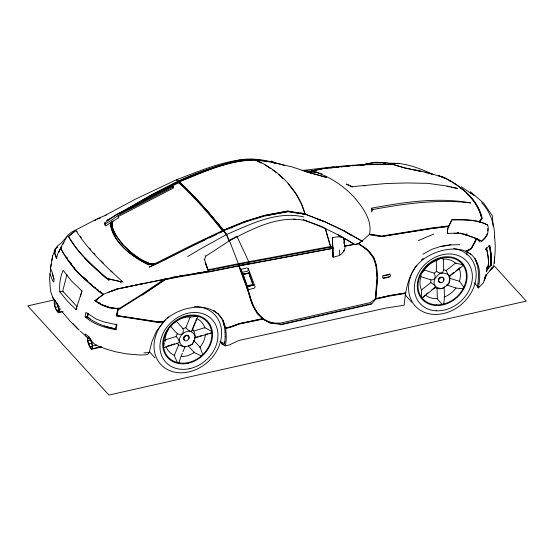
<?xml version="1.0" encoding="UTF-8"?>
<svg xmlns="http://www.w3.org/2000/svg" width="554" height="554" viewBox="0 0 554 554"><rect width="100%" height="100%" fill="white"/><g stroke="black" fill="none" stroke-linecap="round" stroke-linejoin="round"><path stroke-width="0.83" d="M87.851 340.71L87.878 338.39L88.723 337.857C91.258 340.391 92.331 344.242 92.137 347.767L91.299 348.293L89.963 346.832L87.851 340.71L90.337 340.184M57.11 303.523L58.897 308.917L58.869 311.237L58.025 311.764C55.483 309.236 54.424 305.386 54.611 301.861L55.448 301.334L56.335 302.311M55.213 300.365L54.216 300.995C53.994 305.171 55.255 309.734 58.267 312.733L59.264 312.103L59.299 309.354L57.727 304.16M91.535 349.255L92.532 348.632C92.753 344.45 91.493 339.893 88.481 336.894L87.49 337.524C87.262 341.7 88.529 346.257 91.535 349.255L101.153 347.109M487.659 269.009L487.686 266.543L486.62 267.367L486.564 271.82C489.971 264.417 488.067 255.775 486.35 248.185M489.438 245.616C490.359 249.002 491.253 257.818 491.017 262.783C492.575 265.248 486.641 268.842 488.337 264.21M488.462 266.571C488.593 260.2 488.247 253.739 486.322 247.631M106.223 225.582L118.307 217.916L118.355 216.531L173.395 188.076L173.36 186.857L172.633 186.061L135.792 205.209L116.832 214.197L104.623 222.957L104.685 225.125M305.24 214.474L305.115 213.969C298.329 189.613 278.842 170.21 256.059 160.113C251.661 158.153 246.031 160.508 241.315 160.051C219.827 165.023 198.914 172.135 178.831 181.234L178.831 181.712L178.506 181.387L152.295 194.759L119.131 213.74M226.51 234.716L223.581 231.087L223.885 231.302L223.851 230.658C223.29 229.453 223.304 231.309 223.407 230.215L244.723 221.524L264.764 215.354L288.038 211.012M453.899 272.436L449.89 275.601L449.855 280.442L448.989 283.129L447.715 284.68M490.802 265.221L490.844 262.603M490.636 265.034C492.104 259.93 491.239 250.387 489.134 245.38M491.343 264.978L491.405 256.654L489.778 245.207M219.938 341.589L222.258 344.138L224.114 344.706L224.882 341.86L225.146 336.846M478.005 283.572C478.781 275.193 478.954 266.342 474.923 258.69M109.789 219.162L106.763 220.457L152.205 194.385L178.333 181.006C179.087 182.231 177.162 179.551 176.394 179.78L135.425 199.17L105.073 215.416M375.217 298.835L377.073 277.942L376.09 266.322L373.479 257.915L368.091 250.886L358.203 243.441L362.309 240.803L369.234 234.584L381.284 236.544L431.372 228.511L448.636 226.337L451.856 219.696C463.892 219.737 476.731 218.996 487.617 225.014L487.866 225.395C489.168 231.544 487.181 237.694 481.717 241.239L476.447 238.49L467.756 235.318L458.262 233.019L447.39 233.428L447.771 228.497L448.844 225.88L431.247 228.061L381.858 236.046L370.792 234.203L369.234 234.584M247.008 286.667L248.067 289.728L254.189 288.232L255.131 286.924L248.379 268.738L246.973 267.921L240.63 269.362L246.918 286.39L247.472 286.55L252.949 284.929L249.806 276.259L248.933 272.215L253.289 285.165L247.008 286.667L253.289 285.165M49.957 273.939L49.569 278.828L50.532 290.995L53.226 298.98L55.116 300.69M494.542 259.113L494.14 263.593L494.743 257.153M242.181 273.191L243.213 274.292L247.472 286.55M447.327 232.915L447.861 228.324L451.863 219.883C463.899 219.841 476.551 219.37 487.555 225.035M332.725 248.981L332.372 237.528L332.899 251.038M487.257 233.435L486.703 235.651L481.488 241.295L476.454 238.767M487.548 231.011L487.845 228.58M443.816 287.734L442.196 288.475L439.924 288.315L438.069 287.962L435.195 286.196C431.912 282.014 437.154 277.492 434.177 273.198L424.509 270.054L420.846 274.216L421.116 276.765L430.804 279.86L430.867 282.582L434.488 285.289L435.506 286.674L435.299 287.443L422.356 297.789L421.511 297.443L421.483 289.929L430.867 282.582M280.629 324.81L371.519 304.132L375.598 299.132L377.246 277.789L376.256 266.197C374.746 255.879 366.859 248.407 358.203 243.441M85.184 316.625L85.918 312.38L96.354 319.146L103.979 321.929L116.832 324.748L115.876 329.685C104.872 327.829 93.896 324.436 85.309 317.013L85.184 316.625L87.691 317.193C95.724 323.647 105.565 326.818 115.481 329.076L116.416 324.125M88.058 313.232L87.553 317.089L90.607 319.222M87.58 316.867L88.017 313.522M224.848 341.818L224.045 343.577L221.122 341.839L222.258 344.138L225.18 345.876C226.911 340.253 226.171 334.221 225.686 328.46L230.09 327.435L239.328 324.09L262.804 319.146L269.618 322.809L279.957 323.224L370.328 302.595L375.834 298.654L377.62 277.817L376.706 266.564L374.054 257.783L368.756 250.74L363.099 246.211M438.581 280.296C438.63 278.392 440.915 276.675 442.653 277.776M369.518 234.176C372.489 220.215 362.773 207.501 354.345 197.411C342.891 185.078 328.224 175.576 311.971 171.006L303.765 170.999M188.706 338.404L188.914 337.019L188.395 335.856L187.287 335.232A2.971 2.417 -42.3 0 0 184.053 336.652A2.971 2.417 -42.3 0 0 184.004 339.858M471.039 248.663L476.405 238.698C474.169 243.151 470.221 254.244 463.089 250.228C450.326 247.049 436.254 250.823 425.375 257.901C409.233 268.385 405.784 287.671 404.15 305.233L385.508 308.142L239.044 340.426L229.585 344.83L225.18 345.876M487.755 268.593L488.296 266.384M247.555 286.557L248.067 289.728M50.753 269.119L49.978 273.704C56.619 293.011 53.724 273.191 50.421 268.718L51.238 264.029M442.992 258.683L443.394 259.196L443.692 269.708L442.556 272.81C436.94 272.831 436.254 280.587 430.804 279.86M225.686 328.46L225.596 327.989C219.529 298.537 179.905 304.201 163.832 321.555L163.714 321.95L157.731 322.352L116.562 315.891L117.78 308.793L118.757 308.571L110.336 307.643L102.719 304.852M51.854 260.456L52.672 255.768L55.358 248.573L57.249 247.084M55.358 248.573L54.548 253.261L56.432 258.711L57.872 253.462L60.594 248.144M50.449 268.482L52.672 255.768M222.396 230.706C208.913 213.733 194.586 197.307 178.568 182.675L179.129 181.74C195.313 196.518 209.765 213.131 223.373 230.277L244.674 221.6L264.708 215.43L287.969 211.088L305.115 213.969L300.552 212.778M164.552 342.884L163.478 346.88L163.984 347.587L178.443 342.988L179.323 342.206C178.43 335.793 184.904 329.921 191.199 331.417L192.058 330.613L192.314 329.152L193.318 329.942L194.759 333.612L195.278 337.815L211.399 332.961L211.78 331.978L211.178 331.154L204.883 327.608L193.99 331.029M279.957 323.224C262.264 325.717 252.202 308.481 249.03 293.592L238.677 264.874L243.642 276.848L249.404 293.585C252.409 305.406 258.012 318.841 270.961 322.31M173.36 186.857L118.321 215.312L109.893 221.358L105.412 223.823L105.482 225.997M120.114 309.035L118.127 308.751L116.562 315.891M163.832 321.555L157.932 322.026L116.742 315.69L118.376 308.855L117.967 308.059L119.712 308.239L141.935 294.229L164.76 278.904M248.379 268.738L247.811 271.121L242.32 272.256L240.63 269.362M494.473 258.393C495.505 250.955 495.484 243.31 494.41 235.866M164.884 341.361L165.217 339.837L176.151 336.5L177.301 333.778L170.708 326.597L173.146 323.529L175.355 322.283M485.976 248.178L485.616 249.653L489.556 245.408M80.385 331.278L87.906 337.905L85.51 335.793L85.136 333.91L89.159 336.908L92.22 341.79L95.634 345.045L106.867 349.325L115.564 351.776L126.402 353.874L139.899 355.01L145.287 354.865L147.62 354.463L149.178 352.607L152.025 341.382L156.463 331.147L163.714 321.95M194.669 338.189L194.807 337.628L195.278 337.815M66.965 274.736L62.692 291.099L77.02 306.604M80.365 296.591L81.86 290.864M183.824 337.975L184.33 336.79L185.943 335.599M478.06 283.634L477.153 286.737L478.261 287.955L483.351 282.907L486.19 274.68L484.224 280.746L486.156 274.853L484.868 277.042M180.583 357.649L178.977 362.489L177.966 362.78L177.197 362.101L174.247 355.509L178.644 344.983L176.968 343.106M443.692 269.708L446.178 270.532L448.082 274.611L449.1 275.996L449.751 276.079L449.89 275.601M122.171 287.907L180.071 276.266L208.553 271.571L204.571 259.708L205.638 256.287L229.072 241.018L226.371 234.647L223.664 230.769L196.718 243.531M383.015 275.663L382.585 277.042L383.091 278.212L386.526 277.769L389.947 276.668L390.376 275.29L389.871 274.119L383.015 275.663L383.763 275.92L389.441 274.639L389.871 274.119M224.488 326.915L222.708 319.963L218.248 313.903M176.435 321.375L182.986 328.591L185.812 327.739L190.133 317.158L197.293 316.078L197.958 316.639L192.058 330.613M255.2 159.538L256.059 160.113C229.107 159.836 203.796 172.065 179.233 181.83L179.108 181.587C203.637 171.83 228.92 159.607 255.837 159.857M180.798 356.935L182.349 353.175M182.972 351.665L185.154 346.395L185.292 346.887L184.177 346.776L178.644 344.983M192.626 328.397L195.119 322.359M195.742 320.849L196.677 318.585M344.553 245.429L344.567 240.665L343.404 237.728L339.006 236.579M372.78 209.467L371.72 211.877L371.388 208.221C403.928 202.196 437.729 196.912 470.671 202.944C438.408 198.997 405.77 203.56 373.992 209.287L372.78 209.467L371.388 208.221M58.641 252.645L60.234 249.058M493.545 266.488L487.271 273.773L484.535 278.433M105.807 277.769C91.805 265.553 77.608 252.901 68.405 236.51L74.7 231.392L76.071 230.789L77.207 231.801M74.7 231.392L68.405 236.51M332.996 255.297L333.079 257.215L339.685 255.47C343.009 252.797 346.195 249.245 344.74 244.598M479.965 242.077L476.765 238.656L471.412 248.704L466.053 251.315M56.411 247.763L57.304 246.128L60.469 243.718L67.02 236.606M61.806 246.26L60.552 248.337M63.101 244.037L63.966 242.555M178.568 182.675L179.129 181.74M222.909 231.357L223.477 230.422L216.732 221.919M479.203 286.515L478.261 287.955C481.004 276.245 480.567 261.474 470.055 253.573M76.016 309.575L81.964 291.03L71.48 280.954L63.163 270.394C60.171 276.938 59.167 284.59 59.825 291.806L67.38 301.085L76.016 309.575L76.958 308.225M248.933 272.215L248.254 273.053L243.074 274.175L242.32 272.256M113.161 220.928L112.275 222.133C111.617 231.094 118.023 238.075 123.036 244.729C130.979 252.666 139.677 260.145 150.397 263.988L154.518 263.836M444.696 177.744L438.456 175.632C457.68 182.688 476.779 197.543 481.682 218.352L479.141 221.877L481.793 218.622C479.764 208.719 473.912 200.022 466.482 193.325M123.064 282.145L121.922 281.134L120.453 281.626L106.964 278.357L109.02 280.622M101.611 274.029L106.742 278.607L120.453 281.626M487.929 268.884L491.287 265.124M248.954 272.755L248.324 273.351L243.192 274.479L242.306 273.517M118.127 308.751L109.367 307.865L101.742 305.074L94.748 300.774L103.466 294.333L102.248 293.426M425.23 295.033L422.356 297.789M434.177 273.198L436.607 271.308C440.139 274.86 445.672 271.273 448.788 275.518L449.585 278.904L448.989 283.129L445.866 286.231L442.196 288.475L439.301 288.752L434.578 287.644L431.905 289.756M489.729 270.227L493.427 266.689L491.53 268.455M103.397 294.354L95.205 300.677C102.338 306.196 111.07 308.516 119.948 308.848L142.17 294.839L164.995 279.507M96.32 300.074L97.518 299.112M471.087 248.49L465.976 251.336M446.178 270.532L455.506 263.115L462.936 264.784L463.026 265.726L449.751 276.079M426.566 293.98L427.903 292.921M455.907 270.858L460.54 267.43M57.581 247.105L55.815 248.476L54.998 253.164L56.882 258.607M142.343 295.026L165.168 279.701L180.334 276.654L208.816 271.959L238.684 265.941L245.886 284.86L252.416 304.942L257.347 313.786L262.818 318.744L239.196 323.723L229.924 327.082L225.561 328.086M120.53 212.985L152.308 194.911L178.499 181.518M219.758 232.902L223.989 230.623L226.683 234.494L229.384 240.838C252.215 228.913 277.18 215.534 303.814 220.215C321.784 226.15 338.819 234.543 354.795 244.66L357.261 244.196L360.675 242.507M311.971 171.006L320.648 168.852L352.455 165.591L373.14 164.261L392.71 164.254L404.586 167.8L420.985 171.387M311.237 170.916C337.469 165.14 364.975 164.185 391.858 164.012L392.71 164.254M311.673 171.234L322.006 168.894M104.387 326.036L115.53 328.847L116.208 329.492M187.695 256.557L200.326 248.988L226.371 234.647M371.589 303.64L280.587 324.471L269.618 322.809M236.246 236.676L230.042 239.924M122.649 211.96L150.688 195.915L178.79 181.733L178.506 181.387L178.984 181.885M131.997 207.459L151.387 196.538M127.752 209.682L150.854 196.705L179.461 182.363M238.871 266.045L333.619 248.268M422.903 254.224L431.871 249.3L440.852 246.343L450.824 244.709M94.519 220.741L96.001 219.945M182.003 250.796L149.234 267.09L156.055 264.175L148.493 264.784C132.108 256.959 112.088 242.202 110.26 222.819M168.278 258.095L162.183 261.149M169.794 257.319L181.158 251.502M157.585 263.42L160.653 261.91M196.912 243.469L155.979 263.877L148.507 264.507C132.157 256.661 112.213 241.939 110.336 222.604M181.92 251.114L196.829 243.788M197.598 243.421L205.257 239.792M209.059 237.985L216.746 234.335M223.594 230.81L223.082 230.36L194.406 243.905L155.556 263.379L149.684 263.586L141.111 259.667L132.884 254.078M205.949 239.037L207.494 238.31M178.069 181.754L179.503 181.089M223.477 230.422L222.937 230.346C209.343 213.193 194.89 196.594 178.72 181.802M226.683 234.494C250.865 224.114 276.855 210.652 303.883 216.974M163.984 347.587L165.078 347.109M97.483 219.142L100.606 217.819M418.332 240.602L433.789 234.03M239.792 159.947C217.951 162.994 197.272 171.885 176.726 179.641L178.658 180.853C198.637 171.795 219.439 164.697 240.803 159.704C255.553 157.53 270.179 161.069 284.209 165.383M178.485 181.456L178.748 181.393C202.549 171.788 227.015 160.348 253.053 159.635M106.617 214.897L97.185 218.823L71.598 232.126L67.955 235.034L60.49 247.846C69.873 267.118 86.168 281.619 102.947 294.458L103.397 294.299L100.094 291.792M223.851 230.658L245.27 221.96M230.997 228.068L232.611 227.403M108.148 292.422L116.852 288.973L180.313 275.94L208.796 271.245L208.228 270.622M117.109 289.001L102.947 294.458L93.605 286.792L75.905 270.698L64.229 254.542L60.49 247.846L61.286 248.074M110.772 291.515L117.358 289.091L144.088 283.329M166.823 346.25L169.164 345.523M170.729 345.038L174.628 343.833M195.59 337.393L197.923 336.666M199.482 336.188L201.815 335.461M245.097 222.022L265.137 215.852L288.087 211.607L305.032 214.038L324.485 221.552L343.625 230.609L362.725 241.496M447.39 233.428L448.068 233.234M434.578 287.644L435.299 287.443M465.028 234.39L466.613 233.961L467.147 234.494M210.008 333.321L211.399 332.961M383.091 278.212L389.947 276.668M375.46 298.841L389.476 295.684L405.812 292.858M56.695 310.302L59.153 309.7M89.963 346.832L92.421 346.229M375.834 298.654L389.614 295.552L400.985 293.738M178.797 182.598L179.164 182.515M375.598 299.132L389.538 296.078L405.729 293.357M55.379 307.408L58.676 306.653M88.647 343.93L91.943 343.175M54.68 299.811L27.7 305.884L108.923 395.05L526.3 301.113L493.233 264.805M94.748 300.774L95.724 300.559L97.123 301.418M59.299 309.354L60.961 308.98M92.566 345.883L96.735 344.948M225.596 327.989L230.007 326.957L239.238 323.619L262.361 318.758M490.636 269.327L492.091 268.995L492.091 267.693M102.421 294.901L103.39 294.686M59.264 312.103L62.519 311.376M58.267 312.733L63.073 311.66M92.532 348.632L101.479 346.624M243.213 274.292L248.199 273.226L248.836 272.568L249.729 276.231M54.583 304.181L57.069 303.661M247.306 285.691L251.855 284.735M249.625 263.572L239.099 265.518L238.739 265.124M165.604 278.731L167.287 278.399M171.498 277.547L175.715 276.702M208.436 270.449L238.296 264.431L238.573 265.795L208.713 271.813L208.159 269.798L238.012 263.773L238.296 264.431M206.434 334.117L207.895 333.827M87.878 338.39L89.533 338.058M330.863 248.123L331.257 248.552L332.906 248.24M265.075 215.873L288.246 211.573L303.744 214.107M331.181 246.398L238.539 263.635L239.141 265.685L333.466 248.144M332.345 246.932L238.864 264.32M348.618 245.332L344.408 246.108L354.387 244.217L337.947 234.661M344.63 246.218L358.189 243.698M401.117 293.807L405.68 292.962M197.148 273.046L198.754 272.783M200.361 272.513L201.975 272.243M203.581 271.972L205.195 271.702M206.801 271.432L208.415 271.162M365.716 164.012L375.64 162.377L385.037 162.585M440.908 246.565L450.838 244.93L459.834 244.695M365.758 163.901L375.737 162.274L387.765 162.724M179.925 275.857L181.573 275.587M332.365 237.59C338.349 236.724 345.793 234.709 343.632 243.344M448.664 226.385L431.164 228.56L381.789 236.51L370.688 234.647M334.173 166.761L301.992 170.514M59.825 291.806L63.108 291.432M325.295 168.541L327.76 168.271M330.226 168.007L332.691 167.744M363.722 185.881L365.405 185.708M476.405 238.698L476.765 238.656M335.156 167.474L338.556 167.142M341.098 166.886L343.646 166.636M346.195 166.387L349.588 166.048M479.141 221.877L479.667 221.829L482.215 218.491C478.116 199.578 461.551 186.719 445.354 178.021L442.563 177.481M164.24 321.403L158.16 321.812L117.046 315.538M95.205 300.677L96.915 300.552M352.136 165.798L355.578 165.577M360.737 165.244L365.044 164.967M369.345 164.69L382.094 164.455M149.178 352.607L143.943 352.856M454.086 233.525L458.269 233.296M241.212 160.196L255.352 159.462L270.13 161.851L276.612 163.652M392.163 163.61L394.704 163.513M243.151 159.822L249.03 159.607M457.209 232.722L458.837 232.659M391.858 163.714L399.69 163.548C411.594 165.217 422.841 169.614 433.637 174.739M188.589 345.53L189.828 345.502L192.093 344.353L194.281 340.454L195.271 336.7C194.302 331.569 188.388 331.611 185.812 327.739M385.355 163.43L383.659 163.465L384.469 163.458M388.756 163.361L394.697 163.236L396.325 163.672M395.514 163.506L399.226 163.499L389.033 163.278M351.541 186.435L352.316 187.003L346.354 184.025L351.541 186.435L354.214 186.442L386.367 183.499L407.072 182.958L427.785 183.339L447.161 186.04L457.459 188.443L450.97 187.134M293.454 219.1L295.102 219.197M308.509 171.809L316.133 172.294L321.95 173.894M489.66 245.457L489.272 245.429L490.422 252.672M490.747 264.84L491.128 264.86M271.543 162.516L275.109 162.744L275.58 163.368M85.309 317.013L87.691 317.193M305.843 171.089L316.867 172.128M388.174 163.07L392.246 164.448M255.983 160.141L270.13 161.851M301.833 213.747L304.381 214.107M442.494 258.046L441.559 257.887L436.254 260.802L436.607 271.308M442.57 177.294L444.135 177.564L426.836 172.467L415.576 169.891M446.912 186.31L449.342 186.802M273.108 162.53L291.66 166.809L311.639 173.305L326.597 177.425L305.157 171.345L311.639 173.305M465.388 235.021L467.763 235.595M416.206 170.397L404.593 167.987L392.717 164.441M417.799 170.791L420.188 171.38M424.946 172.377L432.058 174.164M177.301 333.778L179.752 334.401L182.626 333.903L183.374 331.091L182.986 328.591M460.429 233.075L465.99 234.543M388.645 163.312L391.865 164.199M255.948 160.272L258.33 160.951M444.453 178L444.931 178.153M449.952 278.316L459.612 281.39L463.629 286.924L463.601 288.011L462.708 288.745L456.226 288.094L446.586 284.978M317.428 219.266L324.686 221.745L343.826 230.796L362.191 241.267M468.552 235.886L475.664 238.476M303.246 219.585L307.276 221.164M308.841 221.752L320.607 226.129L326.015 228.726M305.226 214.225L324.686 221.745M150.307 264.085L141.63 260.193L133.417 254.625L122.275 244.266M271.328 161.02L275.109 162.744M229.031 240.671L229.384 240.838L228.809 240.214M223.082 230.36L223.733 231.011M256.003 160.459L261.301 163.146M265.082 165.057L270.677 168.672M439.343 281.764L439.834 282.034M187.626 335.606L188.741 336.236L189.26 337.4L189.053 338.785L186.857 340.786A2.971 2.417 -42.3 0 1 183.838 338.39A2.971 2.417 -42.3 0 1 187.626 335.606M449.363 180.743L450.845 181.608M176.698 180.036L178.506 181.13M98.522 302.276L100.62 303.564M461.24 186.663L474.148 195.624M343.826 230.796L350.931 235.256M466.641 251.17L468.85 252.61M466.371 251.53L470.671 254.279M272.72 170.092L276.121 172.467M213.574 310.614L216.247 312.491M213.609 310.649L218.29 313.938M454.543 183.762L455.914 184.766M459.356 187.287L462.798 189.8M99.817 291.605L101.036 292.512M187.716 335.759L188.436 336.576M94.346 287.228L95.607 288.246M96.874 289.264L98.141 290.275M94.305 287.055L95.53 288.094M97.372 289.659L98.598 290.698M89.907 283.323L91.791 284.922M180.306 183.526L183.949 186.74M180.362 183.575L183.367 186.22M120.239 281.868L121.374 282.879M90.06 283.419L91.895 285.054M106.964 278.357C92.67 265.781 78.01 252.984 68.558 236.198M121.922 281.134C105.205 265.844 88.238 250.034 76.071 230.789M178.977 181.691L185.147 187.252M76.708 271.19L79.257 273.531M83.079 277.035L87.532 281.127M76.535 271.1L80.358 274.604M83.543 277.526L87.366 281.037M59.562 307.048L57.789 305.358L52.464 296.625M278.662 174.545L282.782 178.506M110.405 270.428L112.268 272.215M84.928 258.199L97.317 270.234M184.932 187.141L208.74 212.556L223.193 230.235M78.571 329.769L69.866 320.891L62.235 311.833M72.837 323.571L79.222 330.094M116.375 324.353L117.074 325.08M115.239 329.021L115.876 329.685M238.573 265.463L238.268 265.144L238.684 265.941M474.3 282.838L477.797 286.591M101.14 260.837L103.383 263.24M490.913 265.02L490.789 256.689M229.245 240.166L239.099 265.518M205.07 255.657L205.638 256.287M204.004 259.085L204.571 259.708M104.623 222.957L105.412 223.823M149.414 351.728L155.078 357.967M405.057 294.742L411.851 302.255M188.519 346.139L194.489 352.725L201.019 355.696L202.113 355.329L202.577 354.276L200.216 347.497L193.665 340.357L193.45 342.199L192.093 344.353L188.007 346.153L184.177 346.776C179.171 345.322 179.787 339.415 176.151 336.5M199.371 202.75L200.513 204.024M89.561 248.04L90.648 249.265M93.924 252.956L95.011 254.182M178.831 181.234L179.233 181.83M288.011 183.679L295.206 192.778M217.743 223.774L220.236 227.015M481.682 202.646C490.498 212.043 494.743 224.716 494.639 237.472M122.815 244.826L114.837 234.266L111.901 227.604L111.465 221.621M438.685 280.871L439.01 281.321M70.843 263.219L71.819 264.549M74.264 267.866L76.223 270.525M69.202 261.135L71.646 264.459M73.606 267.111L74.582 268.441M80.358 236.219L81.286 237.555M66.473 257.146L67.429 258.538M66.411 257.063L67.297 258.448M252.465 284.181L252.943 284.971M184.253 339.623L183.893 338.556M295.718 193.429L301.556 204.204L304.79 213.546M236.911 236.281L248.898 262.014M112.801 228.927L115.405 234.848M474.979 258.753L477.43 264.881M205.139 262.548L207.764 269.535M205.409 262.928L207.944 269.853M52.194 273.821L54.063 279.105M224.612 327.282L222.666 319.921M438.962 281.931L438.56 280.712A2.964 2.417 -42.3 0 1 441.219 277.485L442.591 277.526L443.622 278.253A2.964 2.417 -42.3 0 1 443.276 281.501A2.964 2.417 -42.3 0 1 439.994 282.658L438.664 281.605L438.262 280.379A2.964 2.417 -42.3 0 1 440.922 277.159L442.293 277.194L443.325 277.928A2.964 2.417 -42.3 0 1 443.401 280.539M331.257 248.552L325.253 228.324L330.399 246.475M178.658 180.853L178.748 181.393M466.821 252.402L467.084 254.958M490.56 254.272L490.802 256.703M224.578 327.241L225.083 332.365M493.081 226.094L492.374 215.797L483.76 203.221L470.429 191.705L470.547 193.422M343.882 250.983L343.847 250.443L343.882 251.184M112.171 222.473L112.476 228.186M332.725 249.071L333.079 257.215M332.871 252.243L332.975 254.653M332.545 241.447L333.065 256.357L333.03 255.408M332.691 248.227L332.635 246.482M444.149 286.875L444.474 297.346L443.802 303.654L442.888 304.34L441.863 304.091L437.341 298.952L437.071 288.468M343.404 237.728L343.459 239.432M339.526 249.916L339.664 254.618M172.633 186.061L172.668 187.28M118.321 215.312L118.307 217.916M225.042 332.331L225.18 336.887M453.664 248.517A36.682 29.909 -42.1 0 1 472.728 289.666A36.682 29.909 -42.1 0 1 424.087 312.2A36.682 29.909 -42.1 0 1 416.262 265.844M421.269 260.117A36.682 29.909 -42.1 0 1 423.187 258.379M194.406 306.507A36.682 29.944 -42.2 0 1 218.802 346.61A36.682 29.944 -42.2 0 1 167.966 369.83A36.682 29.944 -42.2 0 1 165.341 319.783M167.142 317.996A36.682 29.944 -42.2 0 1 168.416 316.846M441.074 282.374A2.964 2.417 -42.3 0 1 439.696 282.332M459.024 268.011A21.959 17.908 -42 0 1 459.349 281.411M455.942 287.983A21.959 17.908 -42 0 1 444.073 297.159M437.044 298.654A21.959 17.908 -42 0 1 425.666 295.213M421.726 290.4A21.959 17.908 -42 0 1 420.818 277.048M423.976 270.4A21.959 17.908 -42 0 1 436.33 260.539M442.577 259.085A21.959 17.908 -42 0 1 455.914 263.517M197.826 319.097A21.959 17.908 -42.2 0 1 204.89 328.224M205.458 334.007A21.959 17.908 -42.2 0 1 199.828 347.434M194.856 352.032A21.959 17.908 -42.2 0 1 181.158 356.637M174.884 355.523A21.959 17.908 -42.2 0 1 166.145 346.908M165.044 341.312A21.959 17.908 -42.2 0 1 168.257 329.616M169.656 327.504A21.959 17.908 -42.2 0 1 170.701 326.168M177.799 320.205A21.959 17.908 -42.2 0 1 190.14 316.978M436.656 310.822A31.488 25.685 -42.1 0 0 471.17 268.967A31.488 25.685 -42.1 0 0 422.252 267.416A31.488 25.685 -42.1 0 0 436.656 310.822M436.434 305.531A27.035 22.035 -42.1 0 0 466.073 269.604A27.035 22.035 -42.1 0 0 424.108 268.261A27.035 22.035 -42.1 0 0 436.434 305.531M189.8 368.618A31.488 25.699 -42.2 0 0 213.664 321.445A31.488 25.699 -42.2 0 0 163.416 332.677A31.488 25.699 -42.2 0 0 189.8 368.618M188.332 363.209A27.035 22.049 -42.2 0 0 208.823 322.719A27.035 22.049 -42.2 0 0 165.701 332.372A27.035 22.049 -42.2 0 0 188.332 363.209M436.614 304.845A26.273 21.426 -42.1 0 0 465.408 269.923A26.273 21.426 -42.1 0 0 424.599 268.628A26.273 21.426 -42.1 0 0 436.614 304.845M188.312 362.551A26.273 21.44 -42.2 0 0 208.228 323.197A26.273 21.44 -42.2 0 0 166.311 332.559A26.273 21.44 -42.2 0 0 188.312 362.551"/></g></svg>
